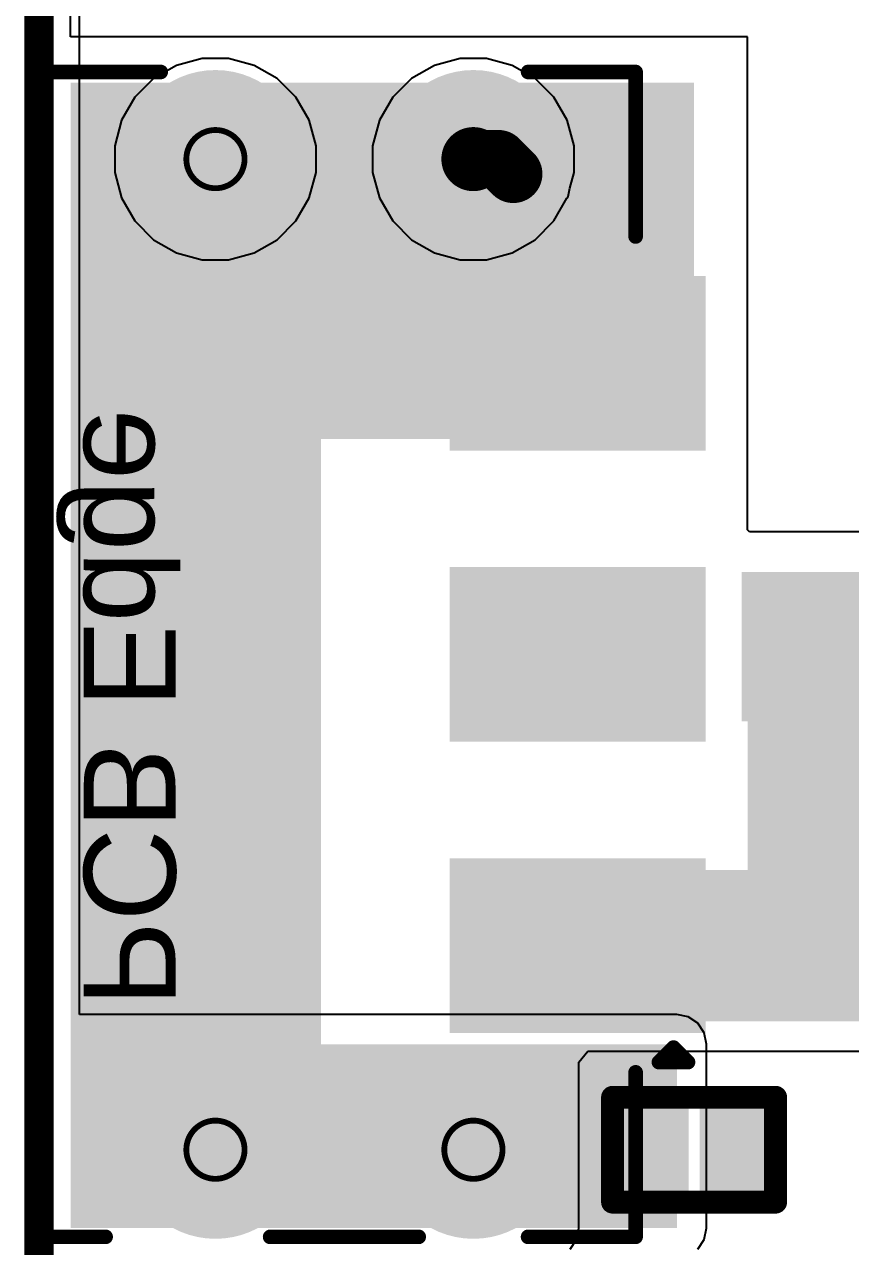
# Model space of a CAD drawing. Header units: inches. Extents: x 0 to 355, y -10 to 78.
# Drawn here: x 15.37 to 22.57, y 12.62 to 23.27 of the extents above; entities that cross this region are included whole.
import ezdxf

# ---------------------------------------------------------------- set-up
doc = ezdxf.new("R2010")
doc.units = ezdxf.units.IN
for name, color, linetype in [('Board Outline', 216, 'Continuous'), ('Bottom Layer', 5, 'Continuous'), ('Bottom Overlay', 54, 'Continuous'), ('Bottom Paste', 16, 'Continuous'), ('Bottom Solder', 6, 'Continuous'), ('Drill Drawing', 1, 'Continuous'), ('Multi-Layer', 9, 'Continuous'), ('Pad Holes', 156, 'Continuous'), ('Top Layer', 1, 'Continuous'), ('Top Overlay', 2, 'Continuous'), ('Top Paste', 8, 'Continuous'), ('Top Solder', 216, 'Continuous')]:
    doc.layers.add(name, color=color, linetype=linetype)
doc.styles.add('Arial', font='', dxfattribs={"height": 0.2})
doc.styles.get('Arial').set_extended_font_data('Arial')

# ---------------------------------------------------------------- blocks, each defined once
blk = doc.blocks.new('CL_SB_12B_02T_B_31')
at = {"layer": 'Bottom Layer'}
for points in [[(-3.1, 1.5), (-3.1, 2.9), (-1.9, 2.9), (-1.9, 1.5)], [(3.1, 2.9), (3.1, 1.5), (1.9, 1.5), (1.9, 2.9)], [(0.6, -1.5), (0.6, -2.9), (-0.6, -2.9), (-0.6, -1.5)]]:
    blk.add_hatch(color=5, dxfattribs=at).paths.add_polyline_path(points)
at = {"layer": 'Bottom Paste'}
for points in [[(-3.1, 1.5), (-3.1, 2.9), (-1.9, 2.9), (-1.9, 1.5)], [(3.1, 2.9), (3.1, 1.5), (1.9, 1.5), (1.9, 2.9)], [(0.6, -1.5), (0.6, -2.9), (-0.6, -2.9), (-0.6, -1.5)]]:
    blk.add_hatch(color=16, dxfattribs=at).paths.add_polyline_path(points)
at = {"layer": 'Bottom Solder'}
for points in [[(-3.151, 1.449), (-3.151, 2.951), (-1.849, 2.951), (-1.849, 1.449)], [(3.151, 2.951), (3.151, 1.449), (1.849, 1.449), (1.849, 2.951)], [(0.651, -1.449), (0.651, -2.951), (-0.651, -2.951), (-0.651, -1.449)]]:
    blk.add_hatch(color=6, dxfattribs=at).paths.add_polyline_path(points)
h = blk.add_hatch(color=6, dxfattribs=at)
edge = h.paths.add_edge_path()
edge.add_arc((-3.4, 0), 0.102, 0, 360)
h = blk.add_hatch(color=6, dxfattribs=at)
edge = h.paths.add_edge_path()
edge.add_arc((3.4, 0), 0.102, 0, 360)
at = {"layer": 'Pad Holes'}
h = blk.add_hatch(color=7, dxfattribs=at)
edge = h.paths.add_edge_path()
edge.add_arc((-3.4, 0), 0.45, 0, 360)
h = blk.add_hatch(color=7, dxfattribs=at)
edge = h.paths.add_edge_path()
edge.add_arc((3.4, 0), 0.45, 0, 360)
at = {"layer": 'Top Solder'}
h = blk.add_hatch(color=216, dxfattribs=at)
edge = h.paths.add_edge_path()
edge.add_arc((-3.4, 0), 0.102, 0, 360)
h = blk.add_hatch(color=216, dxfattribs=at)
edge = h.paths.add_edge_path()
edge.add_arc((3.4, 0), 0.102, 0, 360)
at = {"layer": 'Bottom Overlay'}
for p, q in [((-2.032, 0.635), (-2.032, -0.762)), ((-0.381, 0.635), (-2.032, 0.635)), ((-0.381, -0.762), (-0.381, 0.635)), ((-2.032, -0.762), (-0.381, -0.762))]:
    blk.add_line(p, q, dxfattribs=at)
for points, const_width in [([(-3.338, 2.276), (-3.465, 2.403)], 0.254), ([(-3.465, 2.149), (-3.465, 2.403)], 0.254), ([(-3.465, 2.149), (-3.338, 2.276)], 0.254), ([(-4.25, -1.75), (-4.25, 1.75)], 0.127), ([(-3.331, 1.75), (-4.25, 1.75)], 0.127), ([(1.669, 1.75), (-1.669, 1.75)], 0.127), ([(4.25, 1.75), (3.331, 1.75)], 0.127), ([(4.25, -1.75), (4.25, 1.75)], 0.127), ([(-2.286, -1.016), (-2.286, 0.889)], 0.127), ([(2.159, 0.889), (-2.286, 0.889)], 0.127), ([(2.159, -1.016), (2.159, 0.889)], 0.127), ([(2.159, -1.016), (-2.286, -1.016)], 0.127), ([(-0.831, -1.75), (-4.25, -1.75)], 0.127), ([(4.25, -1.75), (0.831, -1.75)], 0.127)]:
    blk.add_lwpolyline(points, dxfattribs=dict(at, const_width=const_width))
for points, const_width in [([(-3.529, 2.403, 1), (-3.402, 2.403, 1)], 0.127), ([(-3.529, 2.403, 1), (-3.402, 2.403, 1)], 0.127), ([(-3.402, 2.276, 1), (-3.275, 2.276, 1)], 0.127), ([(-3.402, 2.276, 1), (-3.275, 2.276, 1)], 0.127), ([(-3.529, 2.149, 1), (-3.402, 2.149, 1)], 0.127), ([(-3.529, 2.149, 1), (-3.402, 2.149, 1)], 0.127), ([(-4.282, 1.75, 1), (-4.218, 1.75, 1)], 0.0635), ([(-4.282, 1.75, 1), (-4.218, 1.75, 1)], 0.0635), ([(-3.363, 1.75, 1), (-3.299, 1.75, 1)], 0.0635), ([(-1.7, 1.75, 1), (-1.637, 1.75, 1)], 0.0635), ([(1.637, 1.75, 1), (1.701, 1.75, 1)], 0.0635), ([(3.299, 1.75, 1), (3.363, 1.75, 1)], 0.0635), ([(4.218, 1.75, 1), (4.282, 1.75, 1)], 0.0635), ([(4.218, 1.75, 1), (4.282, 1.75, 1)], 0.0635), ([(-2.318, 0.889, 1), (-2.254, 0.889, 1)], 0.0635), ([(-2.318, 0.889, 1), (-2.254, 0.889, 1)], 0.0635), ([(2.127, 0.889, 1), (2.191, 0.889, 1)], 0.0635), ([(2.127, 0.889, 1), (2.191, 0.889, 1)], 0.0635), ([(-2.318, -1.016, 1), (-2.254, -1.016, 1)], 0.0635), ([(-2.318, -1.016, 1), (-2.254, -1.016, 1)], 0.0635), ([(2.127, -1.016, 1), (2.191, -1.016, 1)], 0.0635), ([(2.127, -1.016, 1), (2.191, -1.016, 1)], 0.0635), ([(-4.282, -1.75, 1), (-4.218, -1.75, 1)], 0.0635), ([(-4.282, -1.75, 1), (-4.218, -1.75, 1)], 0.0635), ([(-0.863, -1.75, 1), (-0.799, -1.75, 1)], 0.0635), ([(0.799, -1.75, 1), (0.863, -1.75, 1)], 0.0635), ([(4.218, -1.75, 1), (4.282, -1.75, 1)], 0.0635), ([(4.218, -1.75, 1), (4.282, -1.75, 1)], 0.0635)]:
    blk.add_lwpolyline(points, format="xyb", close=True, dxfattribs=dict(at, const_width=const_width))
blk = doc.blocks.new('SIR1_03_S_S_K_B_75')
at = {"layer": 'Bottom Layer'}
h = blk.add_hatch(color=5, dxfattribs=at)
edge = h.paths.add_edge_path()
edge.add_arc((-4.32, 1.125), 0.675, 0, 360)
h = blk.add_hatch(color=5, dxfattribs=at)
edge = h.paths.add_edge_path()
edge.add_arc((4.32, 1.125), 0.675, 0, 360)
h = blk.add_hatch(color=5, dxfattribs=at)
edge = h.paths.add_edge_path()
edge.add_arc((-4.32, -1.125), 0.675, 0, 360)
h = blk.add_hatch(color=5, dxfattribs=at)
edge = h.paths.add_edge_path()
edge.add_arc((4.32, -1.125), 0.675, 0, 360)
for points in [[(-3.2, -1.02), (-1.88, -1.02), (-1.88, -3.05), (-3.2, -3.05)], [(-0.66, -1.02), (0.66, -1.02), (0.66, -3.05), (-0.66, -3.05)], [(1.88, -1.02), (3.2, -1.02), (3.2, -3.05), (1.88, -3.05)]]:
    blk.add_hatch(color=5, dxfattribs=at).paths.add_polyline_path(points)
at = {"layer": 'Bottom Paste'}
for points in [[(-3.2, -1.02), (-1.88, -1.02), (-1.88, -3.05), (-3.2, -3.05)], [(-0.66, -1.02), (0.66, -1.02), (0.66, -3.05), (-0.66, -3.05)], [(1.88, -1.02), (3.2, -1.02), (3.2, -3.05), (1.88, -3.05)]]:
    blk.add_hatch(color=16, dxfattribs=at).paths.add_polyline_path(points)
at = {"layer": 'Bottom Solder'}
h = blk.add_hatch(color=6, dxfattribs=at)
edge = h.paths.add_edge_path()
edge.add_arc((-4.32, 1.125), 0.777, 0, 360)
h = blk.add_hatch(color=6, dxfattribs=at)
edge = h.paths.add_edge_path()
edge.add_arc((4.32, 1.125), 0.777, 0, 360)
h = blk.add_hatch(color=6, dxfattribs=at)
edge = h.paths.add_edge_path()
edge.add_arc((-4.32, -1.125), 0.777, 0, 360)
h = blk.add_hatch(color=6, dxfattribs=at)
edge = h.paths.add_edge_path()
edge.add_arc((4.32, -1.125), 0.777, 0, 360)
for points in [[(-3.302, -0.918), (-1.778, -0.918), (-1.778, -3.152), (-3.302, -3.152)], [(-0.762, -0.918), (0.762, -0.918), (0.762, -3.152), (-0.762, -3.152)], [(1.778, -0.918), (3.302, -0.918), (3.302, -3.152), (1.778, -3.152)]]:
    blk.add_hatch(color=6, dxfattribs=at).paths.add_polyline_path(points)
at = {"layer": 'Multi-Layer'}
h = blk.add_hatch(color=9, dxfattribs=at)
edge = h.paths.add_edge_path()
edge.add_arc((-4.32, 1.125), 0.675, 0, 360)
h = blk.add_hatch(color=9, dxfattribs=at)
edge = h.paths.add_edge_path()
edge.add_arc((4.32, 1.125), 0.675, 0, 360)
h = blk.add_hatch(color=9, dxfattribs=at)
edge = h.paths.add_edge_path()
edge.add_arc((-4.32, -1.125), 0.675, 0, 360)
h = blk.add_hatch(color=9, dxfattribs=at)
edge = h.paths.add_edge_path()
edge.add_arc((4.32, -1.125), 0.675, 0, 360)
at = {"layer": 'Pad Holes'}
h = blk.add_hatch(color=7, dxfattribs=at)
edge = h.paths.add_edge_path()
edge.add_arc((-4.32, 1.125), 0.36, 0, 360)
h = blk.add_hatch(color=7, dxfattribs=at)
edge = h.paths.add_edge_path()
edge.add_arc((4.32, 1.125), 0.36, 0, 360)
h = blk.add_hatch(color=7, dxfattribs=at)
edge = h.paths.add_edge_path()
edge.add_arc((-4.32, -1.125), 0.36, 0, 360)
h = blk.add_hatch(color=7, dxfattribs=at)
edge = h.paths.add_edge_path()
edge.add_arc((4.32, -1.125), 0.36, 0, 360)
at = {"layer": 'Top Layer'}
h = blk.add_hatch(color=1, dxfattribs=at)
edge = h.paths.add_edge_path()
edge.add_arc((-4.32, 1.125), 0.675, 0, 360)
h = blk.add_hatch(color=1, dxfattribs=at)
edge = h.paths.add_edge_path()
edge.add_arc((4.32, 1.125), 0.675, 0, 360)
h = blk.add_hatch(color=1, dxfattribs=at)
edge = h.paths.add_edge_path()
edge.add_arc((-4.32, -1.125), 0.675, 0, 360)
h = blk.add_hatch(color=1, dxfattribs=at)
edge = h.paths.add_edge_path()
edge.add_arc((4.32, -1.125), 0.675, 0, 360)
at = {"layer": 'Top Solder'}
h = blk.add_hatch(color=216, dxfattribs=at)
edge = h.paths.add_edge_path()
edge.add_arc((-4.32, 1.125), 0.777, 0, 360)
h = blk.add_hatch(color=216, dxfattribs=at)
edge = h.paths.add_edge_path()
edge.add_arc((4.32, 1.125), 0.777, 0, 360)
h = blk.add_hatch(color=216, dxfattribs=at)
edge = h.paths.add_edge_path()
edge.add_arc((-4.32, -1.125), 0.777, 0, 360)
h = blk.add_hatch(color=216, dxfattribs=at)
edge = h.paths.add_edge_path()
edge.add_arc((4.32, -1.125), 0.777, 0, 360)
at = {"layer": 'Bottom Overlay', "const_width": 0.127}
for points in [[(-5.08, 2.667), (-5.08, 2.083)], [(-5.08, 2.667), (5.08, 2.667)], [(5.08, 2.667), (5.08, 1.602)], [(-5.08, 0.648), (-5.08, -0.648)], [(-5.08, -1.602), (-5.08, -2.54)], [(5.08, -1.602), (5.08, -2.54)], [(-5.08, -2.54), (-3.645, -2.54)], [(3.645, -2.54), (5.08, -2.54)], [(-3.556, -2.743), (-3.556, -2.997)], [(-3.556, -2.743), (-3.429, -2.87)], [(-3.429, -2.87), (-3.556, -2.997)]]:
    blk.add_lwpolyline(points, dxfattribs=at)
at = {"layer": 'Bottom Overlay', "const_width": 0.0635}
for points in [[(-5.112, 2.667, 1), (-5.048, 2.667, 1)], [(-5.112, 2.667, 1), (-5.048, 2.667, 1)], [(5.048, 2.667, 1), (5.112, 2.667, 1)], [(5.048, 2.667, 1), (5.112, 2.667, 1)], [(-5.112, 2.083, 1), (-5.048, 2.083, 1)], [(5.048, 1.602, 1), (5.112, 1.602, 1)], [(-5.112, 0.648, 1), (-5.048, 0.648, 1)], [(-5.112, -0.648, 1), (-5.048, -0.648, 1)], [(-5.112, -1.602, 1), (-5.048, -1.602, 1)], [(5.048, -1.602, 1), (5.112, -1.602, 1)], [(-5.112, -2.54, 1), (-5.048, -2.54, 1)], [(-5.112, -2.54, 1), (-5.048, -2.54, 1)], [(-3.677, -2.54, 1), (-3.613, -2.54, 1)], [(3.613, -2.54, 1), (3.677, -2.54, 1)], [(5.048, -2.54, 1), (5.112, -2.54, 1)], [(5.048, -2.54, 1), (5.112, -2.54, 1)], [(-3.588, -2.743, 1), (-3.524, -2.743, 1)], [(-3.588, -2.743, 1), (-3.524, -2.743, 1)], [(-3.461, -2.87, 1), (-3.397, -2.87, 1)], [(-3.461, -2.87, 1), (-3.397, -2.87, 1)], [(-3.588, -2.997, 1), (-3.524, -2.997, 1)], [(-3.588, -2.997, 1), (-3.524, -2.997, 1)]]:
    blk.add_lwpolyline(points, format="xyb", close=True, dxfattribs=at)
at = {"layer": 'Bottom Overlay', "style": 'Arial', "text_generation_flag": 2}
blk.add_text('PCB Edge', height=0.8, rotation=180, dxfattribs=at).set_placement((-3.073, 2.273))
blk = doc.blocks.new('IND_0402_76')
at = {"layer": 'Top Layer'}
for points in [[(-0.55, 0.3), (-0.15, 0.3), (-0.15, -0.3), (-0.55, -0.3)], [(0.15, 0.3), (0.55, 0.3), (0.55, -0.3), (0.15, -0.3)]]:
    blk.add_hatch(color=1, dxfattribs=at).paths.add_polyline_path(points)
at = {"layer": 'Top Paste'}
for points in [[(-0.55, 0.3), (-0.15, 0.3), (-0.15, -0.3), (-0.55, -0.3)], [(0.15, 0.3), (0.55, 0.3), (0.55, -0.3), (0.15, -0.3)]]:
    blk.add_hatch(color=8, dxfattribs=at).paths.add_polyline_path(points)
at = {"layer": 'Top Solder'}
for points in [[(-0.652, 0.402), (-0.048, 0.402), (-0.048, -0.402), (-0.652, -0.402)], [(0.048, 0.402), (0.652, 0.402), (0.652, -0.402), (0.048, -0.402)]]:
    blk.add_hatch(color=216, dxfattribs=at).paths.add_polyline_path(points)
at = {"layer": 'Top Overlay', "const_width": 0.2}
for points in [[(-0.711, 0.457), (-0.305, 0.457)], [(-0.711, -0.457), (-0.711, 0.457)], [(-0.305, 0.457), (0.711, 0.457)], [(0.711, -0.457), (0.711, 0.457)], [(-0.711, -0.457), (-0.305, -0.457)], [(-0.305, -0.457), (0.711, -0.457)]]:
    blk.add_lwpolyline(points, dxfattribs=at)
at = {"layer": 'Top Overlay', "const_width": 0.1}
for points in [[(-0.761, 0.457, 1), (-0.661, 0.457, 1)], [(-0.761, 0.457, 1), (-0.661, 0.457, 1)], [(-0.355, 0.457, 1), (-0.255, 0.457, 1)], [(-0.355, 0.457, 1), (-0.255, 0.457, 1)], [(0.661, 0.457, 1), (0.761, 0.457, 1)], [(0.661, 0.457, 1), (0.761, 0.457, 1)], [(-0.761, -0.457, 1), (-0.661, -0.457, 1)], [(-0.761, -0.457, 1), (-0.661, -0.457, 1)], [(-0.355, -0.457, 1), (-0.255, -0.457, 1)], [(-0.355, -0.457, 1), (-0.255, -0.457, 1)], [(0.661, -0.457, 1), (0.761, -0.457, 1)], [(0.661, -0.457, 1), (0.761, -0.457, 1)]]:
    blk.add_lwpolyline(points, format="xyb", close=True, dxfattribs=at)

msp = doc.modelspace()

# ---------------------------------------------------------------- hatches: boundary and pattern name
at = {"layer": 'Bottom Layer'}
for points in [[(15.77, 12.777), (17.954, 12.777), (17.954, 22.768), (15.77, 22.768)], [(15.77, 19.66), (21.208, 19.66), (21.208, 22.768), (15.77, 22.768)], [(21.674, 14.58), (23.089, 14.58), (23.089, 18.447), (21.674, 18.447)], [(19.178, 14.58), (23.089, 14.58), (23.089, 15.9), (19.178, 15.9)], [(15.77, 12.777), (19.943, 12.777), (19.943, 14.224), (15.77, 14.224)]]:
    msp.add_hatch(color=5, dxfattribs=at).paths.add_polyline_path(points)
at = {"layer": 'Top Layer'}
msp.add_hatch(color=1, dxfattribs=at).paths.add_polyline_path([(15.77, 12.777), (21.058, 12.777), (21.058, 14.38), (15.77, 14.38)])

# ---------------------------------------------------------------- linework, layer by layer
at = {"layer": 'Board Outline', "const_width": 0.254}
msp.add_lwpolyline([(15.494, 6.795), (15.494, 28.765)], dxfattribs=at)
at = {"layer": 'Bottom Layer'}
for p, q in [((15.77, 23.168), (15.77, 25.236)), ((21.674, 23.168), (15.77, 23.168)), ((21.674, 18.868), (21.674, 23.168)), ((21.692, 18.85), (21.674, 18.868)), ((23.343, 18.85), (21.692, 18.85)), ((20.202, 14.224), (20.282, 14.321)), ((20.282, 14.321), (23.089, 14.321)), ((20.202, 12.777), (20.202, 14.224)), ((20.182, 12.678), (20.202, 12.777)), ((20.126, 12.594), (20.182, 12.678))]:
    msp.add_line(p, q, dxfattribs=at)
at = {"layer": 'Drill Drawing'}
for points, const_width in [([(17.287, 22.1, 1), (16.779, 22.1, 1)], 0.0508), ([(19.537, 22.1, 1), (19.029, 22.1, 1)], 0.0508), ([(16.766, 22.1, 1), (16.791, 22.1, 1)], 0.0254), ([(17.274, 22.1, 1), (17.299, 22.1, 1)], 0.0254), ([(19.016, 22.1, 1), (19.041, 22.1, 1)], 0.0254), ([(19.524, 22.1, 1), (19.549, 22.1, 1)], 0.0254), ([(17.287, 13.46, 1), (16.779, 13.46, 1)], 0.0508), ([(19.537, 13.46, 1), (19.029, 13.46, 1)], 0.0508), ([(16.766, 13.46, 1), (16.791, 13.46, 1)], 0.0254), ([(17.274, 13.46, 1), (17.299, 13.46, 1)], 0.0254), ([(19.016, 13.46, 1), (19.041, 13.46, 1)], 0.0254), ([(19.524, 13.46, 1), (19.549, 13.46, 1)], 0.0254)]:
    msp.add_lwpolyline(points, format="xyb", close=True, dxfattribs=dict(at, const_width=const_width))
at = {"layer": 'Top Layer'}
for p, q in [((15.846, 14.639), (15.846, 27.882)), ((16.694, 22.918), (16.493, 22.803)), ((16.917, 22.978), (16.694, 22.918)), ((17.148, 22.978), (16.917, 22.978)), ((17.371, 22.918), (17.148, 22.978)), ((17.572, 22.803), (17.371, 22.918)), ((18.944, 22.918), (18.743, 22.803)), ((19.167, 22.978), (18.944, 22.918)), ((19.398, 22.978), (19.167, 22.978)), ((19.621, 22.918), (19.398, 22.978)), ((19.822, 22.803), (19.621, 22.918)), ((16.493, 22.803), (16.33, 22.639)), ((17.735, 22.639), (17.572, 22.803)), ((18.743, 22.803), (18.58, 22.639)), ((19.985, 22.639), (19.822, 22.803)), ((16.33, 22.639), (16.214, 22.439)), ((17.851, 22.439), (17.735, 22.639)), ((18.58, 22.639), (18.464, 22.439)), ((20.101, 22.439), (19.985, 22.639)), ((16.214, 22.439), (16.154, 22.216)), ((17.911, 22.216), (17.851, 22.439)), ((18.464, 22.439), (18.404, 22.216)), ((20.161, 22.216), (20.101, 22.439)), ((16.154, 22.216), (16.154, 21.984)), ((17.911, 21.984), (17.911, 22.216)), ((18.404, 22.216), (18.404, 21.984)), ((20.161, 21.984), (20.161, 22.216)), ((16.154, 21.984), (16.214, 21.761)), ((17.851, 21.761), (17.911, 21.984)), ((18.404, 21.984), (18.464, 21.761)), ((20.124, 21.848), (20.161, 21.984)), ((16.214, 21.761), (16.33, 21.561)), ((17.735, 21.561), (17.851, 21.761)), ((18.464, 21.761), (18.58, 21.561)), ((19.985, 21.561), (20.099, 21.758)), ((20.099, 21.758), (20.109, 21.773)), ((20.109, 21.773), (20.124, 21.848)), ((16.33, 21.561), (16.493, 21.397)), ((17.572, 21.397), (17.735, 21.561)), ((18.58, 21.561), (18.743, 21.397)), ((19.822, 21.397), (19.985, 21.561)), ((16.493, 21.397), (16.694, 21.282)), ((17.371, 21.282), (17.572, 21.397)), ((18.743, 21.397), (18.944, 21.282)), ((19.621, 21.282), (19.822, 21.397)), ((16.694, 21.282), (16.917, 21.222)), ((16.917, 21.222), (17.148, 21.222)), ((17.148, 21.222), (17.371, 21.282)), ((18.944, 21.282), (19.167, 21.222)), ((19.167, 21.222), (19.398, 21.222)), ((19.398, 21.222), (19.621, 21.282)), ((21.058, 14.639), (15.846, 14.639)), ((21.157, 14.619), (21.058, 14.639)), ((21.241, 14.563), (21.157, 14.619)), ((21.297, 14.479), (21.241, 14.563)), ((21.317, 14.38), (21.297, 14.479)), ((21.317, 12.777), (21.317, 14.38)), ((21.297, 12.678), (21.317, 12.777)), ((21.241, 12.594), (21.297, 12.678))]:
    msp.add_line(p, q, dxfattribs=at)
at = {"layer": 'Top Layer', "const_width": 0.508}
for points in [[(19.283, 22.1), (19.502, 22.1)], [(19.502, 22.1), (19.631, 21.971)]]:
    msp.add_lwpolyline(points, dxfattribs=at)
at = {"layer": 'Top Layer', "const_width": 0.254}
for points in [[(19.156, 22.1, 1), (19.41, 22.1, 1)], [(19.375, 22.1, 1), (19.629, 22.1, 1)], [(19.375, 22.1, 1), (19.629, 22.1, 1)], [(19.504, 21.971, 1), (19.758, 21.971, 1)]]:
    msp.add_lwpolyline(points, format="xyb", close=True, dxfattribs=at)

# ---------------------------------------------------------------- block references
for name, p, rotation in [('SIR1_03_S_S_K_B_75', (18.158, 17.78), 90), ('CL_SB_12B_02T_B_31', (24.574, 17.847), 270)]:
    msp.add_blockref(name, p, dxfattribs=dict(rotation=rotation))
msp.add_blockref('IND_0402_76', (21.208, 13.46))

doc.saveas('drawing.dxf')
